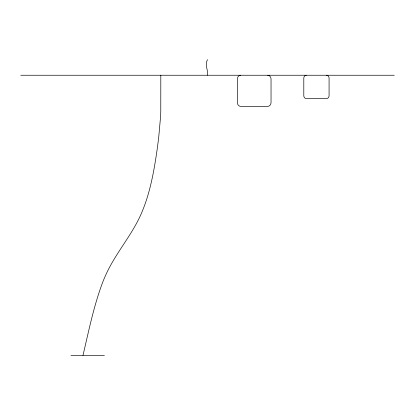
<?xml version="1.0" encoding="UTF-8"?>
<svg xmlns="http://www.w3.org/2000/svg" width="415" height="415" viewBox="0 0 415 415"><rect width="100%" height="100%" fill="white"/><g stroke="black" fill="none" stroke-linecap="round" stroke-linejoin="round"><path stroke-width="0.62" d="M83 355.37C88.717 330.963 93.728 306.239 102.521 282.698A127.296 63.645 90 0 1 106.925 272.505C117.206 250.821 133.879 232.727 142.682 210.275A122.083 61.041 -90 0 0 146.858 198.702C151.75 183.212 154.572 167.167 156.906 151.122A294.111 147.055 -90 0 0 158.805 136.348L160.6 116.247A82.025 41.012 90 0 0 160.776 111.023L160.812 75.245M207.5 59.682C204.377 64.673 208.32 69.917 207.5 75.245M20.75 75.245L394.25 75.245M70.949 355.37L104.383 355.37M267.665 75.245A3.891 3.372 -90 0 1 271.037 79.135L271.037 102.479A3.891 3.372 -90 0 1 267.665 106.37L240.71 106.37A3.891 3.372 -90 0 1 237.339 102.479L237.339 79.135A3.891 3.372 -90 0 1 240.71 75.245M326.548 75.245A2.915 2.526 -90 0 1 329.074 78.165L329.074 95.673A2.915 2.526 -90 0 1 326.548 98.588L306.327 98.588A2.915 2.526 -90 0 1 303.801 95.673L303.801 78.165A2.915 2.526 -90 0 1 306.327 75.245"/></g></svg>
